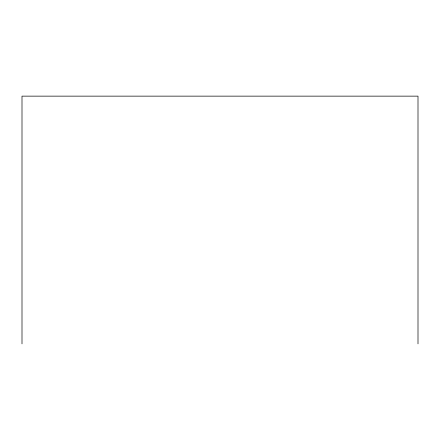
<?xml version="1.0" encoding="UTF-8"?>
<svg xmlns="http://www.w3.org/2000/svg" width="440" height="440" viewBox="0 0 440 440"><rect width="100%" height="100%" fill="white"/><g stroke="black" fill="none" stroke-linecap="round" stroke-linejoin="round"><path stroke-width="0.66" d="M418 343.86L418 96.14L22 96.14L22 343.86"/></g></svg>
